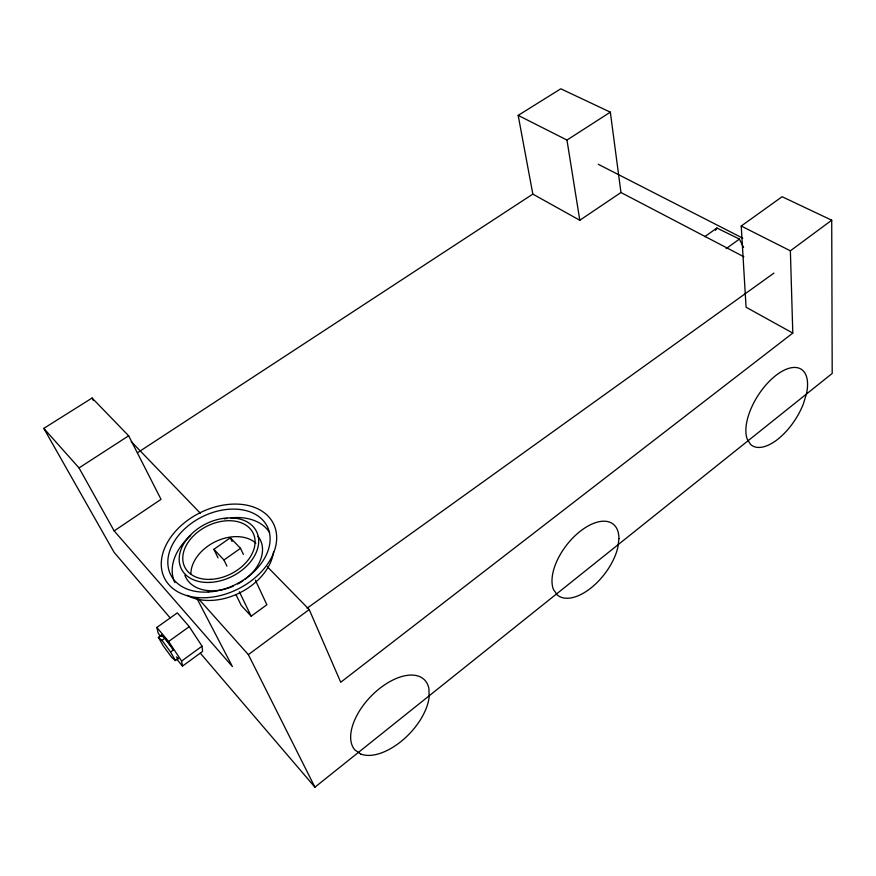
<?xml version="1.0" encoding="UTF-8"?>
<svg xmlns="http://www.w3.org/2000/svg" width="876" height="876" viewBox="0 0 876 876"><rect width="100%" height="100%" fill="white"/><g stroke="black" fill="none" stroke-linecap="round" stroke-linejoin="round"><path stroke-width="1.31" d="M715.528 230.366L716.897 228.034L739.421 239.071L743.582 247.481M200.319 653.178L314.922 787.195L832.2 373.45L831.718 220.215L782.104 196.717L741.227 226.041L746.067 307.224L792.791 333.088L340.731 682.262L309.206 609.543L267.366 566.783M314.922 787.195L248.368 654.635L309.206 609.543M792.791 333.088L790.371 250.821L831.718 220.215M176.656 659.08L182.504 666.099L202.619 651.426L202.049 646.181L189.26 626.658L177.335 612.861L156.859 627.435L158.151 632.976L160.385 636.348M235.918 594.508L241.272 605.491L251.171 616.2L266.862 604.747L255.409 580.208M175.408 660.537L170.579 652.007L173.459 649.926L164.874 638.265L161.25 635.319L158.392 637.356L163.264 645.886L171.696 657.383L175.408 660.537L178.266 658.456L176.394 656.901M182.504 666.099L181.595 661.062L202.049 646.181M726.138 248.653L739.421 239.071M156.859 627.435L168.619 641.484L189.26 626.658M158.392 637.356L161.994 640.334L164.874 638.265M307.082 608.229L773.946 273.093M704.797 236.651L716.897 228.034M226.928 566.093L223.971 559.983L240.528 548.299L230.333 537.787L213.875 549.318L218.047 557.859M620.953 192.512L610.342 112.161L560.793 88.804L518.176 115.38L532.827 194.1L579.803 220.27L620.953 192.512L743.866 256.767M43.8 428.386L79.026 467.926L114.154 530.911L161.02 499.353L128.662 435.799L92.089 398.022L43.8 428.386L114.143 552.406L170.108 617.854M137.477 452.75L532.827 194.1M79.026 467.926L128.662 435.799M518.176 115.38L566.969 140.061L610.342 112.161M741.227 226.041L790.371 250.821M598.275 164.294L742.76 238.184M131.247 441.603L200.44 513.314M213.875 549.318L223.971 559.983M198.743 599.064L248.368 654.635M114.154 530.911L232.392 666.548L197.023 598.658M161.994 640.334L170.579 652.007M168.619 641.484L181.595 661.062M92.089 398.022L93.349 400.441M239.345 591.76L251.171 616.2M230.333 537.787L232.063 541.467M240.528 548.299L243.386 554.431M566.969 140.061L579.803 220.27M178.266 658.456A14.662 1.325 54.7 0 1 177.412 658.434M161.731 636.556A14.662 1.325 54.7 0 1 164.031 637.268A14.662 1.325 54.7 0 1 173.459 649.926M190.869 574.108A37.701 26.685 -26.9 0 1 215.726 541.51A37.701 26.685 -26.9 0 1 255.858 543.197M273.531 552.011A53.633 37.756 -26.7 0 1 239.947 592.745A53.633 37.756 -26.7 0 1 187.245 595.384M174.861 582.595A53.633 37.756 -26.7 0 1 173.897 580.317M173.492 579.135A53.633 37.756 -26.7 0 1 190.716 535.532M224.289 518.877A53.633 37.756 -26.7 0 1 226.884 518.395M230.76 517.869A53.633 37.756 -26.7 0 1 269.611 532.553M258.026 536.309A41.709 29.357 -26.7 0 1 245.072 579.277M242.981 580.788A41.709 29.357 -26.7 0 1 237.703 584.007M233.257 586.164A41.709 29.357 -26.7 0 1 225.132 589.011M223.971 589.318A41.709 29.357 -26.7 0 1 184.858 575.302M618.938 538.565L617.821 547.445A45.114 23.871 -52.2 0 1 590.621 588.256A45.114 23.871 -52.2 0 1 557.235 594.913L553.523 589.614A45.114 23.871 -52.2 0 1 580.394 531.141A45.114 23.871 -52.2 0 1 618.938 538.565M806.424 393.97L803.347 403.967A45.41 22.185 -57.2 0 1 750.502 444.34L747.173 439.04A45.41 22.185 -57.2 0 1 776.41 375.037A45.41 22.185 -57.2 0 1 806.424 393.97M360.627 753.984L354.824 749.889A49.406 26.849 -46.1 0 1 377.994 689.806A49.406 26.849 -46.1 0 1 428.879 688.459L429.152 696.957A49.406 26.849 -46.1 0 1 402.117 740.603A49.406 26.849 -46.1 0 1 360.627 753.984M207.054 597.629A60.915 42.595 -26.6 0 0 273.838 524.483A60.915 42.595 -26.6 0 0 176.032 530.67A60.915 42.595 -26.6 0 0 207.054 597.629M208.225 592.023A53.994 37.756 -26.6 0 0 267.651 527.297A53.994 37.756 -26.6 0 0 181.014 532.542A53.994 37.756 -26.6 0 0 208.225 592.023M210.349 582.387A41.982 29.357 -26.6 0 0 256.865 532.214A41.982 29.357 -26.6 0 0 189.588 535.948A41.982 29.357 -26.6 0 0 210.349 582.387M211.05 579.343A38.172 26.685 -26.6 0 0 253.438 533.769A38.172 26.685 -26.6 0 0 192.293 537.076A38.172 26.685 -26.6 0 0 211.05 579.343"/></g></svg>
